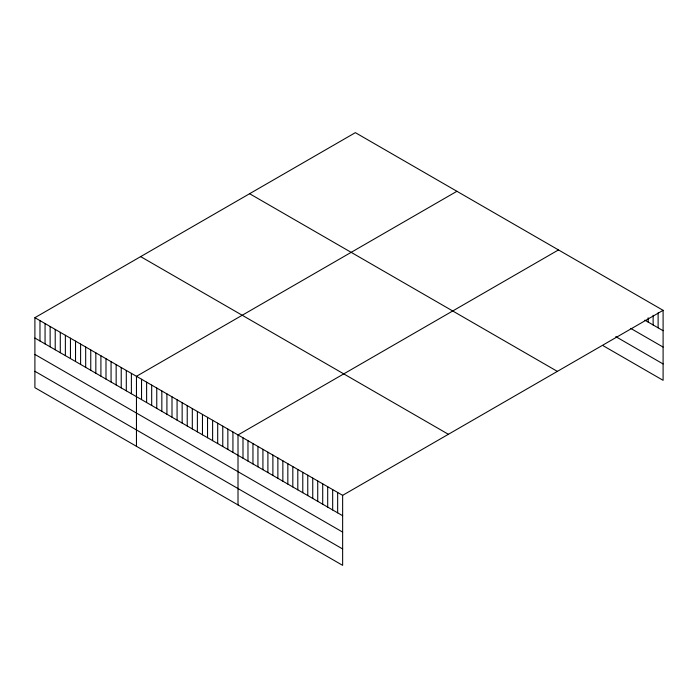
<?xml version="1.0" encoding="UTF-8"?>
<svg xmlns="http://www.w3.org/2000/svg" width="698" height="698" viewBox="0 0 698 698"><rect width="100%" height="100%" fill="white"/><g stroke="black" fill="none" stroke-linecap="round" stroke-linejoin="round"><path stroke-width="1.05" d="M34.9 317.677L342.639 495.344L342.639 565.345L34.9 387.669L34.9 317.677L355.361 132.655L663.1 310.331L663.1 380.323L603.308 345.807M456.911 191.296L136.459 376.309L136.459 446.301M558.47 249.928L238.009 434.941L238.009 504.933M342.639 495.344L663.1 310.331M644.83 320.155L663.1 330.704M630.713 328.383L663.1 347.081M615.767 336.619L663.1 363.955M249.605 193.712L557.353 371.388M140.647 256.62L448.395 434.296M34.9 338.041L342.639 515.717M34.9 354.418L342.639 532.094M34.9 371.292L342.639 548.968M658.118 312.817L658.118 327.824M653.136 315.304L653.136 324.954M648.154 317.782L648.154 322.075M337.658 492.474L337.658 512.847M332.676 489.595L332.676 509.968M327.694 486.715L327.694 507.088M322.712 483.845L322.712 504.209M317.73 480.966L317.73 501.339M312.748 478.086L312.748 498.459M307.766 475.207L307.766 495.58M302.784 472.337L302.784 492.709M297.802 469.457L297.802 489.83M292.82 466.578L292.82 486.951M287.838 463.708L287.838 484.08M282.856 460.828L282.856 481.201M277.874 457.949L277.874 478.322M272.892 455.079L272.892 475.443M267.901 452.199L267.901 472.572M262.919 449.32L262.919 469.693M257.937 446.441L257.937 466.814M252.955 443.57L252.955 463.943M247.973 440.691L247.973 461.064M242.991 437.812L242.991 458.185M232.931 432.01L232.931 452.383M227.853 429.078L227.853 449.451M222.775 426.146L222.775 446.519M217.697 423.215L217.697 443.588M212.62 420.283L212.62 440.656M207.542 417.352L207.542 437.725M202.464 414.42L202.464 434.793M197.386 411.488L197.386 431.861M192.308 408.557L192.308 428.93M187.23 405.625L187.23 425.998M182.152 402.694L182.152 423.067M177.074 399.762L177.074 420.135M171.996 396.83L171.996 417.203M166.918 393.899L166.918 414.272M161.84 390.967L161.84 411.34M156.762 388.036L156.762 408.409M151.684 385.104L151.684 405.468M146.615 382.172L146.615 402.537M141.537 379.241L141.537 399.605M131.381 373.378L131.381 393.742M126.303 370.446L126.303 390.81M121.225 367.514L121.225 387.879M116.147 364.583L116.147 384.947M111.069 361.651L111.069 382.015M105.991 358.72L105.991 379.084M100.913 355.788L100.913 376.152M95.835 352.856L95.835 373.221M90.757 349.925L90.757 370.289M85.68 346.993L85.68 367.357M80.602 344.062L80.602 364.426M75.524 341.13L75.524 361.494M70.446 338.198L70.446 358.563M65.368 335.267L65.368 355.631M60.29 332.335L60.29 352.699M55.212 329.404L55.212 349.768M50.134 326.472L50.134 346.836M45.056 323.54L45.056 343.905M39.978 320.609L39.978 340.973"/></g></svg>
